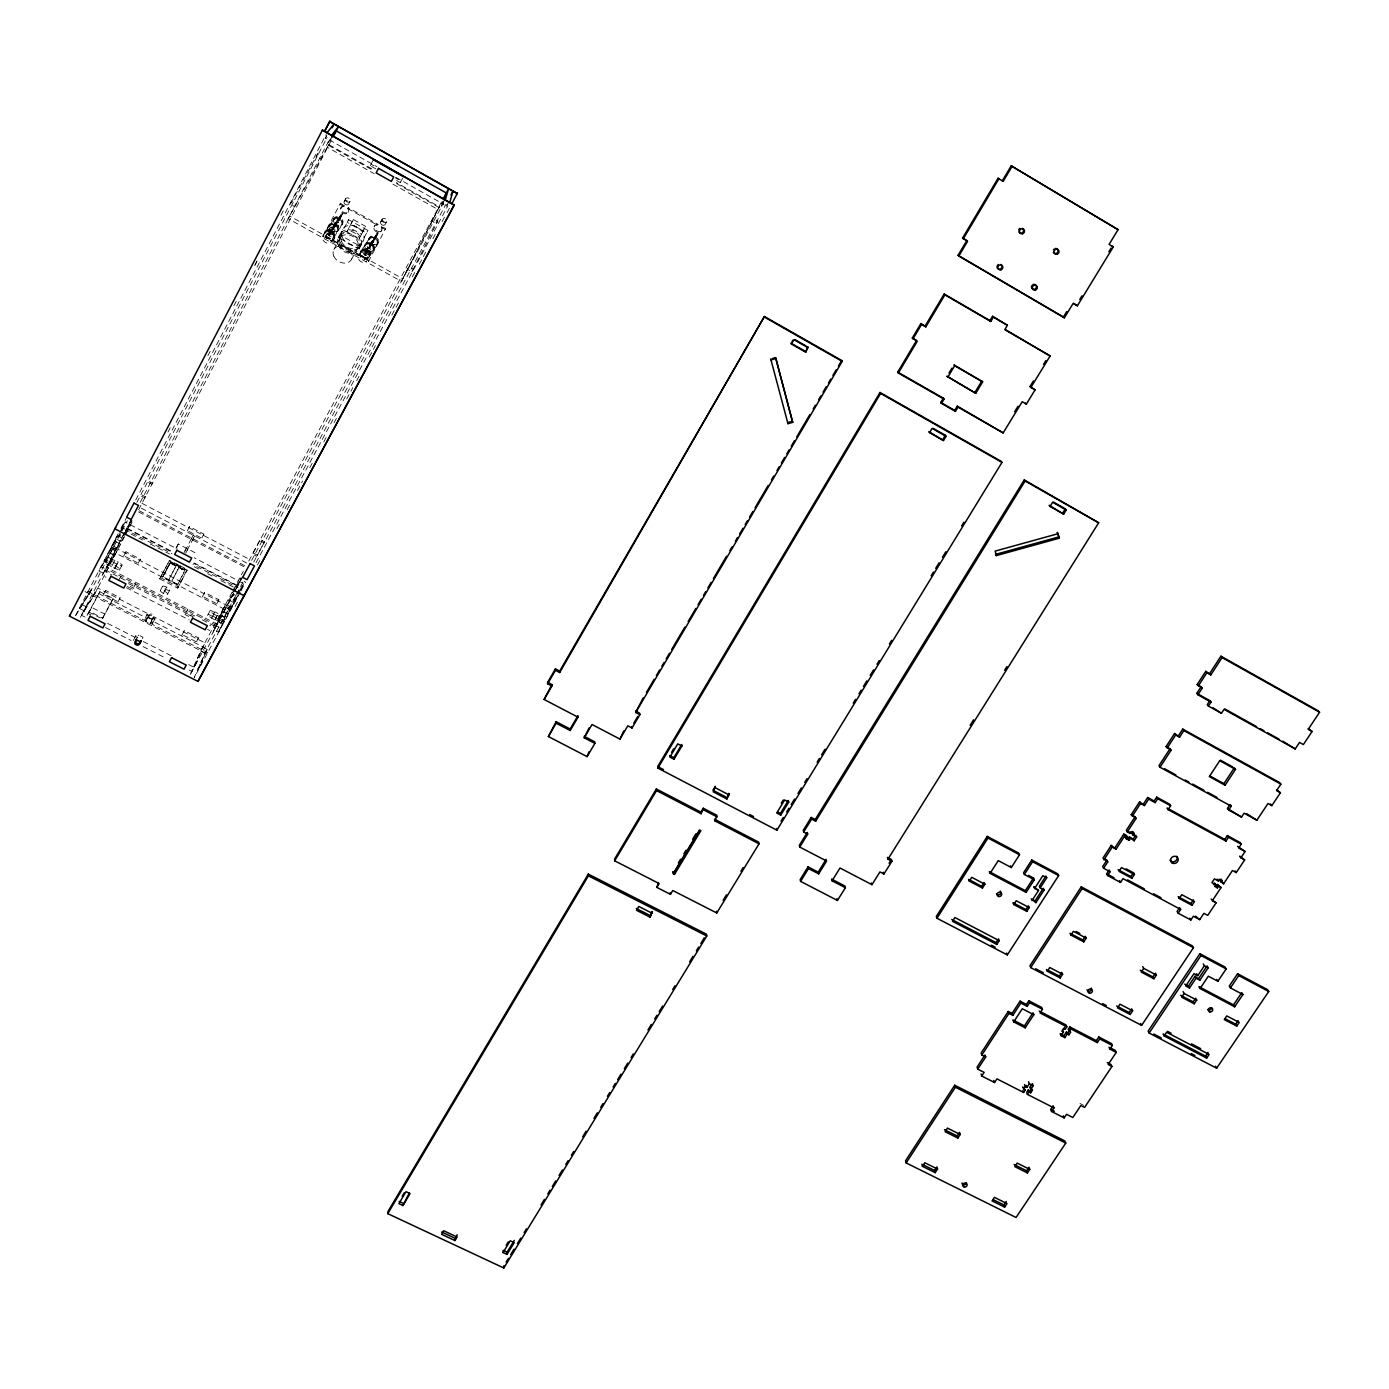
<?xml version="1.0" encoding="UTF-8"?>
<svg xmlns="http://www.w3.org/2000/svg" width="1389" height="1389" viewBox="0 0 1389 1389"><rect width="100%" height="100%" fill="white"/><g stroke="black" fill="none" stroke-linecap="round" stroke-linejoin="round"><path stroke-width="0.75" stroke-dasharray="5 3.75" d="M104.679 561.937L106.936 557.683L111.346 559.941L109.089 564.212L104.679 561.937L105.72 559.871M106.936 557.736L105.911 559.75M109.089 564.212L111.346 559.941M395.882 177.375L443.004 203.905L444.376 199.356L442.015 203.784L446.442 206.267L447.05 204.218M442.64 201.718L440.608 208.367L393.504 181.89M224.74 618.435C219.115 610.066 215.625 626.161 223.108 621.595C225.713 616.386 224.15 619.598 222.535 622.55M220.417 616.212L219.34 618.331M327.04 233.908L326.276 235.626A4.306 3.403 30.5 0 0 326.988 238.439L327.439 237.554A4.306 3.403 30.5 0 1 326.728 234.758L327.04 233.908A4.306 3.403 30.5 0 1 334.089 234.567A4.306 3.403 30.5 0 1 331.172 239.707L330.669 240.575L360.758 257.225L361.227 256.375A4.271 3.403 31.5 0 1 362.512 251.166A4.271 3.403 31.5 0 1 368.241 254.326A4.271 3.403 31.5 0 1 364.873 258.319L364.248 259.17L368.484 261.514L368.953 260.646L364.873 258.319M264.466 541.779L263.979 542.943L259.708 540.703L260.194 539.557L264.466 541.779L256.791 556.329L252.52 554.107L260.194 539.557M240.922 590.447L243.77 583.658L194.217 557.753M223.889 622.237L224.445 620.918L220.07 618.661L219.497 619.998L223.889 622.237L237.623 596.402L233.23 594.145M234.724 588.45L223.473 611.785L227.831 614.025L235.939 596.402M236.356 588.589L239.429 581.401L233.96 591.575M241.182 578.31L238.023 585.741L192.012 561.903M218.42 632.221L222.5 623.696L218.142 621.456L215.972 625.501L220.608 628.141L218.42 632.221L214.045 629.964L236.911 587.304L192.967 564.542M224.792 617.237L226.633 612.931L222.362 610.743L224.497 606.75L228.768 608.955L226.945 613.226L224.792 617.237L220.504 615.014L222.657 611.021L226.945 613.226M220.608 628.141L222.5 623.696M200.572 664.984L207.239 649.462L202.968 647.274L200.849 651.233L205.121 653.42L198.401 669.012L194.043 666.789L196.214 662.761L200.572 664.984L198.401 669.012M218.229 620.327L220.695 615.553L218.073 613.504L214.896 611.872L212.5 616.456L208.176 614.233L207.586 615.535L214.844 619.963L217.257 615.379L220.139 616.855L213.073 632.221L207.586 629.391M212.743 615.9L218.542 619.581L223.282 608.608L115.912 553.256L109.54 563.517L116.016 566.156L120.096 568.934L119.35 570.167L111.38 566.781L114.922 560.409L118.152 562.076L115.704 566.677M220.139 616.855L215.278 628.141L209.774 625.31M220.695 615.553L225.4 604.649L118.013 549.228L102.178 575.324L105.911 577.251M214.844 619.963L218.073 613.504M211.666 618.331L214.896 611.872M218.316 600.986L218.872 599.718L204.669 592.409L201.978 597.617L202.551 596.367L216.753 603.694L216.18 604.962L218.872 599.718M197.828 639.218L198.419 637.898L184.268 630.658L181.542 635.902L182.167 634.599L196.318 641.84L195.727 643.159L198.419 637.898M214.653 612.445L210.329 610.205L209.739 611.507L216.997 615.935M201.822 617.949L202.412 616.629M396.542 180.501L400.292 182.619L401.004 181.056L395.396 177.896M204.096 593.641L204.669 592.409M183.643 631.96L184.268 630.658M372.009 243.127L371.106 242.589L369.7 245.28M376.054 236.998L375.273 236.199L376.054 236.998L374.11 240.939L373.207 240.471L374.11 240.939M364.109 254.934L365.029 253.18L365.932 253.666L364.994 255.402L364.109 254.934L367.668 248.301L368.554 248.77L367.321 249.03M365.984 251.374L366.87 251.826L365.932 251.114L364.994 255.402M368.224 248.371L369.161 246.617L369.925 247.346L368.224 248.371L373.276 238.63L373.815 239.828L373.276 238.63M367.772 249.951L366.991 249.152L368.432 250.628A5.087 4.028 31.6 0 0 373.467 249.933A5.087 4.028 31.6 0 0 373.693 245.245L368.224 242.363A5.087 4.028 31.6 0 0 364.769 245.349A5.087 4.028 31.6 0 0 367.269 250.003M369.925 247.346L371.801 241.738L372.686 242.207L369.109 248.822M374.162 239.099L370.412 246.478M370.88 245.506L370.099 244.794L370.88 245.506L372.686 242.207M378.329 232.71L373.276 242.433L372.391 241.964L377.443 232.241L378.329 232.71L376.176 236.738M374.162 238.648L375.047 239.099L374.214 238.179L377.443 232.241M375.638 236.043L376.853 235.8L373.797 239.342L374.579 240.071L373.693 239.516M373.276 242.433L372.738 241.252M188.661 616.386L184.997 614.511L185.622 613.191L191.109 616.004M187.168 610.413L187.793 609.111L184.997 614.511M370.047 244.551L370.932 245.02L369.144 245.193L370.047 245.662L366.818 251.583M374.214 238.179L374.683 239.741L373.797 239.342M290.266 204.148L291.586 201.44L296.135 203.957L294.815 206.683L290.266 204.148L317.786 153.675L322.283 156.193L320.946 158.954L316.449 156.436L317.786 153.675M336.207 224.063L335.461 223.264L337.023 224.931A5.122 4.028 30.7 0 0 342.093 224.254A5.122 4.028 30.7 0 0 342.354 219.584L336.85 216.684A5.122 4.028 30.7 0 0 333.36 219.653A5.122 4.028 30.7 0 0 335.843 224.306M365.029 253.18L365.811 253.927L368.554 248.77M288.235 218.715L289.554 216.007L402.827 278.755L401.334 281.325L288.235 218.715L328.672 144.525L373.71 169.857M336.798 222.848L335.912 222.379L336.798 222.848L334.697 227.136L333.464 229.532L332.579 229.063L337.544 219.254L338.499 221.632M340.93 216.701L340.166 216.007L340.93 216.701L342.684 213.333L341.798 212.864L333.464 229.532M329.262 236.078L334.228 226.268L333.343 225.799L328.377 235.609L329.262 236.078L330.165 234.324L329.262 233.838L328.377 235.609M334.697 227.136L333.794 226.65L336.034 222.344L337.718 223.143L338.621 221.372M339.94 216.667L341.173 216.406L338.187 220.018L338.951 220.747L337.718 223.143M328.672 144.525L327.318 147.286L374.162 173.625M330.078 232.258L331.103 232.467L330.235 231.789L330.044 234.567L329.262 233.838M331.467 229.619L332.718 229.376L329.714 232.953L330.495 233.699M332.023 230.609L331.155 230.036A2.587 2.049 30.5 0 0 328.516 232.414A2.587 2.049 30.5 0 0 332.735 233.717A2.587 2.049 30.5 0 0 331.138 229.966L332.77 231.321A5.122 4.045 30.6 0 0 337.857 230.643A5.122 4.045 30.6 0 0 338.117 225.956L332.596 223.056A5.122 4.045 30.6 0 0 329.106 226.025A5.122 4.045 30.6 0 0 331.589 230.696M338.551 219.306L339.558 219.531L338.673 218.889L338.083 220.434L337.544 219.254M341.173 216.406L338.951 220.747L342.684 213.333M333.343 225.799L334.228 226.268M341.798 212.864L342.336 214.045M333.464 227.292L334.245 228.022L333.464 227.292L332.579 229.063M336.833 222.674L337.718 220.903M174.597 563.639L169.215 560.843L159.683 578.866L177.67 588.137L187.15 569.455M176.403 564.559L187.185 570.15L186.56 571.4L168.538 562.076L169.215 560.843M218.542 619.633L219.34 618.105M411.96 271.688L413.453 269.119L408.991 266.636L407.498 269.223L411.96 271.688L437.83 221.007L433.437 218.542L431.927 221.164L436.32 223.629L437.83 221.007M203.245 535.269L203.836 534.105L189.494 526.639L188.887 527.785M401.334 281.325L439.393 206.805L396.23 182.532M402.827 278.755L439.393 206.805M177.67 584.561L185.067 570.584L170.048 562.823L162.652 576.834L177.67 584.561L185.015 569.803L170.604 562.337L162.878 576.765M325.026 231.963L325.477 231.095M327.162 238.63L322.873 236.252L323.324 235.366L361.227 256.375M340.461 203.384L339.992 204.27L344.229 206.631L344.68 205.746L340.461 203.384L322.873 236.252M325.738 232.449C316.154 239.759 331.277 249.76 332.856 237.172M329.228 225.435L329.679 224.549M329.94 225.903C320.338 233.213 335.461 243.231 337.041 230.626M333.482 219.063L333.933 218.177M328.533 230.765L329.905 228.109M334.193 219.531C324.592 226.841 339.697 236.859 341.277 224.254M340.843 208.124L341.295 207.239M344.194 201.474L345.583 198.783M149.005 615.327L147.147 614.372L144.543 619.286L146.401 620.241L145.723 621.543L150.029 623.748L150.707 622.446L152.564 623.383L151.644 620.623L202.794 646.77L191.995 671.477L188.348 669.62M153.294 617.515L155.151 618.47L154.665 619.425L152.807 618.47A2.413 2.24 21.9 0 0 150.394 615.292A2.413 2.24 21.9 0 0 148.571 618.713A2.413 2.24 21.9 0 0 152.686 618.643M333.065 233.283L334.436 230.626M348.674 203.992L350.08 201.301M344.229 206.631L344.073 206.596A4.271 3.351 30.8 0 0 340.687 210.52A4.271 3.351 30.8 0 0 346.399 213.698A4.271 3.351 30.8 0 0 347.806 208.68L348.153 207.673L377.982 224.306L377.357 225.157A4.236 3.351 31.7 0 0 374.023 229.081A4.236 3.351 31.7 0 0 379.701 232.258A4.236 3.351 31.7 0 0 381.055 227.223L381.437 226.233L385.638 228.577L368.484 261.514M333.568 237.658L334.02 236.772M142.32 638.627L143.032 637.273L138.622 635.033L135.757 640.451M188.696 664.637L194.165 667.432L204.912 642.847L153.745 616.664L152.13 619.754L147.824 617.567L149.456 614.476L97.786 588.033L83.514 611.125L90.962 614.91M167.947 432.153L170.951 426.388M254.795 265.299L257.781 259.552L254.934 265.316M207.864 355.74L210.868 349.976M233.89 305.719L236.894 299.955M280.96 215.278L283.964 209.513M118.152 533.758L74.763 617.063L89.295 593.815L127.354 520.736M121.034 528.219L126.503 517.732M135.723 500.04L326.016 134.664M103.498 573.223L99.018 570.931L101.171 566.799L103.793 562.667L108.238 564.941L106.085 569.056L101.171 566.799M104.262 560.722L105.043 559.472L109.505 561.781L108.724 563.014L104.262 560.722L118.03 534.539L120.999 536.085M79.659 608.556L90.858 589.978L95.199 592.2L93.115 596.211L88.757 593.988L79.659 608.556L84.104 610.83L86.222 606.733L81.777 604.475M103.793 562.667L99.018 570.931M123.76 537.161L113.308 555.01L108.846 552.718L116.034 538.915L117.961 535.911L122.388 538.203L120.496 541.224L116.034 538.915M119.749 532.456L125.132 522.125L177.462 549.054M332.145 136.157L329.818 140.636L325.269 138.084L327.613 133.587M121.347 530.268L125.809 521.691M88.757 593.988L90.858 589.978M107.804 557.006L112.44 548.968L116.78 551.207L114.679 555.253L110.339 553.013L107.804 557.006L112.179 559.263L114.297 555.201L109.922 552.944M108.846 552.718L121.138 531.501M110.339 553.013L112.44 548.968M136.903 502.419L327.11 137.389M124.628 532.3L80.215 617.445L93.619 596.02L124.697 536.449M125.531 530.546L131 520.076M140.22 502.384L329.61 139.16M124.177 534.748L129.576 524.417L125.375 531.102M126.642 530.841L132.007 520.562M124.645 535.459L127.302 530.372L122.909 528.098L120.444 531.97M125.687 534.522L132.719 521.066M138.605 509.763L331.52 139.959M99.834 591.714L89.521 611.455L102.786 618.209L113.117 598.503L99.834 591.714L86.656 616.178L91.657 607.375L104.922 614.146L102.161 618.869M114.627 568.448L117.075 563.83L121.485 566.087L122.232 564.872L118.152 562.076M337.753 231.112L338.204 230.227M334.037 239.082L334.489 238.213M348.292 212.274L348.761 211.388M341.989 224.723L342.441 223.855M191.161 539.106L193.314 535.043L194.755 535.807L185.57 553.36L187.758 549.228M114.94 567.91L117.075 563.83M105.738 590.464L102.908 595.707L103.654 594.457L118.013 601.802L117.284 603.052L120.096 597.826L105.738 590.464L104.991 591.714M125.965 551.78L123.135 556.989L123.864 555.791L138.258 563.222L137.546 564.42L140.358 559.211L125.965 551.78L125.236 552.961M119.35 570.167L122.232 564.872M118.603 580.428L120.774 576.313L120.01 577.581M102.838 617.567L113.117 598.503M338.256 237.536L342.371 229.654M338.985 237.849L340.374 235.21L359.82 246.009L358.414 248.614L338.985 237.849L348.604 219.688L367.963 230.47L358.414 248.614M348.604 219.688L347.215 222.327L366.557 233.092L367.963 230.47M333.846 249.586L341.572 234.863M184.98 550.912L193.314 535.043M127.128 586.471L132.702 589.318L135.584 583.918L134.872 585.203M346.868 231.876L349.195 227.449L361.487 234.29L359.143 238.682L346.868 231.876L353.379 219.566L365.637 226.39L359.143 238.682M353.379 219.566L351.052 223.994L363.276 230.782L365.637 226.39M375.846 168.868L370.203 165.69L373.415 159.752M178.296 544.002L175.413 549.471L178.296 544.002L195.814 553.117M170.153 562.996L162.895 576.73L177.618 584.318M189.494 526.639L186.751 531.813L187.376 530.667L201.7 538.133L201.11 539.297L203.836 534.105M133.309 640.485L136 635.415L137.91 636.388L138.622 635.033M160.343 590.447L162.478 586.384M136 635.415L135.462 636.405L137.389 637.377M144.543 619.286L147.356 618.435L95.702 592.027L81.378 615.24L85.094 617.133M147.147 614.372L146.644 615.327L148.501 616.265M145.723 621.543L149.456 614.476M177.097 563.986L168.781 579.769L175.309 567.354L170.604 562.337M184.095 552.596L186.282 548.464M164.527 591.263L166.663 587.2M163.416 593.363L165.569 589.318M192.602 539.852L194.755 535.807M179.98 565.479L171.732 581.279L178.191 568.848L185.015 569.803M150.029 623.748L153.745 616.664M167.6 594.179A4.098 1.198 27.2 0 0 162.635 590.464A4.098 1.198 27.2 0 0 161.68 592.304A4.098 1.198 27.2 0 0 167.6 594.179L169.753 590.134A4.098 1.181 27.2 0 0 164.77 586.401A4.098 1.181 27.2 0 0 163.833 588.242A4.098 1.181 27.2 0 0 169.753 590.134M152.564 623.383L155.151 618.47M177.67 588.137L187.185 570.15M400.292 182.619L402.671 178.157M372.391 241.964L373.328 240.21M162.652 576.834L170.396 562.406L185.084 570.011M207.586 615.535L210.329 610.205M232.171 592.061L200.693 650.712L189.824 675.523L233.769 593.676M233.178 590.169L243.335 571.244M441.476 201.961L247.502 563.448L139.838 507.402M235.765 587.356L241.2 577.251M233.786 592.86L216.997 624.112L106.693 567.424M234.706 591.141L237.45 586.036L193.592 563.309M236.738 588.137L243.197 576.122M251.617 560.427L443.369 203.245M235.401 596.141L204.93 652.865L194.2 677.745L240.21 592.148M236.425 594.249L243.526 581.019M253.718 562.041L445.834 204.409M205.121 653.42L207.239 649.462M236.963 594.492L240.037 588.78L235.748 586.54M240.089 589.596L244.603 581.175M446.442 206.267L448.821 201.874M159.683 578.866L169.649 560.392L178.4 564.924M351.539 259.378L359.404 244.777M238.318 593.815L243.77 583.658M227.831 614.025L238.161 595.117M241.148 590.429L245.749 581.835M256.027 562.719L447.866 205.78M235.106 606.524L238.144 600.864M257.451 564.958L260.542 559.229M276.949 528.705L280.022 522.993M287.21 509.641L290.284 503.912M297.472 490.56L302.594 481.028M309.782 467.659L312.855 461.947M323.759 441.962L326.832 436.215M334.037 422.846L337.11 417.117M346.712 398.99L352.858 387.548M356.643 380.812L359.716 375.082M369.266 357.025L375.429 345.583M391.837 315.06L399.789 300.562M412.359 276.897L415.433 271.185M419.322 264.257L425.694 252.103M432.882 238.752L435.955 233.022M442.101 221.58L446.216 213.941M447.067 212.656L450.14 206.926M359.022 249.048L363.241 241.252M374.162 226.685L374.631 225.817M360.15 253.475L360.619 252.607M361.453 251.756C351.764 258.979 366.783 268.91 368.536 256.479M369.04 238.352L369.509 237.484M365.585 245.211C355.879 252.416 370.898 262.365 372.634 249.916M369.752 238.821C360.046 246.027 375.047 255.993 376.784 243.526M380.725 221.858L382.166 219.219M365.394 251.218L366.835 248.596M365.585 251.826L369.144 245.193M367.668 248.301L365.394 252.485L366.279 253.058M381.576 230.817L382.044 229.949M385.187 224.358L386.628 221.702M369.891 253.718L371.332 251.096M385.638 228.577L385.152 229.445L380.951 227.119M132.702 589.318L133.431 588.033L127.875 585.186M370.203 165.69L371.054 164.215L374.804 166.315M119.367 599.076L120.096 597.826M139.664 560.409L140.358 559.211M111.38 566.781L108.776 564.733M114.922 560.409L111.676 559.42M128.986 523.913L131.156 520.476M131.156 521.205L126.816 528.098L171.542 551.294M121.138 528.393L125.132 522.125M331.12 138.952L326.866 144.421L372.773 170.239M325.269 138.084L326.623 136.417M364.248 259.17L364.404 259.187A4.271 3.386 31.4 0 0 367.755 255.194A4.271 3.386 31.4 0 0 362.025 252.034A4.271 3.386 31.4 0 0 360.654 257.121M377.982 224.306L377.843 224.271A4.254 3.351 31.7 0 0 374.509 228.213A4.254 3.351 31.7 0 0 380.187 231.373A4.254 3.351 31.7 0 0 381.541 226.338L381.437 226.233M344.68 205.746L344.541 205.711A4.271 3.351 30.8 0 0 341.156 209.635A4.271 3.351 30.8 0 0 346.868 212.812A4.271 3.351 30.8 0 0 348.257 207.794L348.153 207.673M330.669 240.575L330.721 240.575A4.306 3.403 30.5 0 0 333.62 235.453A4.306 3.403 30.5 0 0 326.589 234.793M105.495 627.498L131.087 640.503M143.032 646.579L166.194 658.351M84.955 591.592L209.166 655.035M1079.965 1103.474L1083.715 1105.401M88.792 612.063L100.251 617.897M107.648 623.401L135.08 637.36M143.258 641.527L172.219 656.268M126.434 587.773L189.164 619.945M87.646 591.332L207.829 652.726M116.763 564.351L110.912 560.652L104.349 571.192L111.815 575.011M215.087 619.407L217.969 620.883M216.424 625.449L105.911 568.674L126.121 529.904L171.958 553.655M105.13 569.924L194.634 615.9M202.36 619.859L215.851 626.786M128.604 583.64L193.262 616.838M115.825 541.693L120.218 543.95M228.56 599.926L232.866 602.132M160.36 577.598L178.33 586.87M126.868 528.723L172.618 552.44M131.122 534.071L142.598 540.026M150.255 543.984L169.389 553.898M194.269 566.781L199.999 569.75M207.655 573.709L213.402 576.695M221.059 580.654L234.446 587.582M180.153 565.827L185.397 568.552M141.973 503.322L249.655 559.454M139.334 510.805L244.794 565.688M138.622 511.933L244.273 566.903M253.024 552.926L257.295 555.149M328.724 234.88L329.627 235.349M364.456 254.204L365.342 254.673M338.065 222.431L335.669 223.056M371.453 242.45L372.339 242.919M333.829 226.581L334.732 227.049M370.516 246.131L369.509 245.905M332.926 228.334L333.811 228.803M368.571 247.641L369.457 248.11M330.651 233.352L329.749 232.883L330.634 233.439M377.096 232.953L377.982 233.421M338.187 220.018L339.09 220.486M347.701 208.558L377.513 225.192M392.913 184.164L437.882 209.444M329.245 139.872L376.992 166.749M366.922 251.357A4.254 3.368 31.5 0 1 367.373 257.416A4.254 3.368 31.5 0 1 361.036 254.083A4.254 3.368 31.5 0 1 365.949 250.836M335.461 225.522A4.271 3.368 30.6 0 1 335.878 231.581A4.271 3.368 30.6 0 1 329.506 228.23A4.271 3.368 30.6 0 1 334.471 225.001M339.697 219.149A4.254 3.368 30.7 0 1 340.114 225.192A4.254 3.368 30.7 0 1 333.759 221.841A4.254 3.368 30.7 0 1 338.708 218.646M331.277 232.05A4.271 3.386 30.5 0 1 331.693 238.127A4.271 3.386 30.5 0 1 325.304 234.776A4.271 3.386 30.5 0 1 330.287 231.529M371.037 244.811A4.236 3.368 31.6 0 1 371.488 250.853A4.236 3.368 31.6 0 1 365.168 247.537A4.236 3.368 31.6 0 1 370.047 244.29M372.617 244.221A5.087 4.028 31.6 0 0 377.634 243.526A5.087 4.028 31.6 0 0 377.86 238.856L372.391 235.974A5.087 4.028 31.6 0 0 368.953 238.96A5.087 4.028 31.6 0 0 371.436 243.596M375.186 238.422A4.236 3.351 31.6 0 1 375.655 244.464A4.236 3.351 31.6 0 1 369.335 241.13A4.236 3.351 31.6 0 1 374.214 237.918M230.852 608.729L230.296 610.031L225.921 607.774L226.476 606.472L230.852 608.729M231.755 607.323L231.199 608.625L226.824 606.368L227.379 605.048L231.755 607.323M236.495 597.201L235.123 600.465L230.748 598.208L232.137 594.961L236.495 597.201M367.46 248.284L368.241 248.978L367.46 248.284M371.575 241.721L372.356 242.415L371.575 241.721M375.742 235.331L376.523 236.026L375.742 235.331M366.54 250.089L367.286 250.836L366.54 250.089M370.655 243.544L371.401 244.273L370.655 243.544M374.822 237.154L375.568 237.884L374.822 237.154M339.697 216.892L340.461 217.674L339.697 216.892M340.583 217.361L339.593 217.118L340.583 217.413M331.711 228.925L332.492 229.619L331.711 228.925M330.79 230.748L331.554 231.494L330.79 230.748M334.992 224.202L335.756 224.949L334.992 224.202M334.402 225.452L335.183 226.164L334.402 225.452M339.246 217.83L339.992 218.577L339.246 217.83M334.436 225.261L334.975 226.442L334.436 225.261M116.711 547.943L115.947 549.176L111.467 546.849L112.249 545.634L116.711 547.943M116.034 549.506L115.27 550.721L110.807 548.412L111.571 547.197L116.034 549.506M145.498 496.793L144.803 497.904L140.445 495.63L141.14 494.536L145.498 496.793M152.582 483.216L151.905 484.292L147.547 482.018L148.224 480.941L152.582 483.216M364.422 248.926L364.109 248.909A5.105 4.045 31.5 0 0 360.654 251.913A5.105 4.045 31.5 0 0 363.137 256.583L364.317 257.191A5.105 4.045 31.5 0 0 369.37 256.496A5.105 4.045 31.5 0 0 369.596 251.791L364.422 248.926M363.953 249.777L363.64 249.777A5.105 4.045 31.5 0 0 360.48 254.847A5.105 4.045 31.5 0 0 367.13 258.337A5.105 4.045 31.5 0 0 369.127 252.659L363.953 249.777M368.068 243.249L367.755 243.231A5.087 4.028 31.6 0 0 364.613 248.284A5.087 4.028 31.6 0 0 371.245 251.774A5.087 4.028 31.6 0 0 373.224 246.113L368.068 243.249M328.724 229.602L328.412 229.584A5.139 4.063 30.5 0 0 324.904 232.571A5.139 4.063 30.5 0 0 327.387 237.259L328.568 237.866A5.139 4.063 30.5 0 0 333.673 237.189A5.139 4.063 30.5 0 0 333.933 232.484L328.724 229.602M328.273 230.47L327.96 230.47A5.139 4.063 30.5 0 0 324.731 235.522A5.139 4.063 30.5 0 0 331.433 239.047A5.139 4.063 30.5 0 0 333.482 233.369L328.273 230.47M372.235 236.859L371.922 236.842A5.087 4.011 31.6 0 0 368.78 241.877A5.087 4.011 31.6 0 0 375.412 245.367A5.087 4.011 31.6 0 0 377.374 239.724L372.235 236.859M332.457 223.942L332.145 223.924A5.122 4.045 30.6 0 0 328.95 228.977A5.122 4.045 30.6 0 0 335.634 232.484A5.122 4.045 30.6 0 0 337.666 226.841L332.457 223.942M336.711 217.587L336.398 217.569A5.122 4.028 30.7 0 0 333.204 222.587A5.122 4.028 30.7 0 0 339.871 226.112A5.122 4.028 30.7 0 0 341.885 220.469L336.711 217.587M334.836 226.806L333.95 226.338L334.836 226.876M366.279 252.937L365.394 252.485L366.401 252.798M149.248 617.428A2.396 2.24 21.9 0 0 153.363 617.358A2.396 2.24 21.9 0 0 151.071 614.007A2.396 2.24 21.9 0 0 149.248 617.428M338.187 245.159A11.876 9.41 31 0 0 357.546 251.01A11.876 9.41 31 0 0 350.167 233.769A11.876 9.41 31 0 0 338.187 245.159M340.01 241.669A11.911 9.428 31.1 0 0 359.404 247.555A11.911 9.428 31.1 0 0 352.007 230.279A11.911 9.428 31.1 0 0 340.01 241.669M339.68 244.881A10.192 8.074 31 0 0 356.279 249.916A10.192 8.074 31 0 0 349.941 235.123A10.192 8.074 31 0 0 339.68 244.881M333.777 256.097A10.122 8.039 30.9 0 0 350.271 261.063A10.122 8.039 30.9 0 0 344.003 246.357A10.122 8.039 30.9 0 0 333.777 256.097M341.503 241.408A10.209 8.074 31.1 0 0 358.136 246.461A10.209 8.074 31.1 0 0 351.799 231.633A10.209 8.074 31.1 0 0 341.503 241.408M342.302 237.311A11.945 9.445 31.1 0 0 361.748 243.214A11.945 9.445 31.1 0 0 354.317 225.886A11.945 9.445 31.1 0 0 342.302 237.311M365.394 252.867A2.57 2.049 31.5 0 0 369.578 254.135A2.57 2.049 31.5 0 0 367.981 250.402A2.57 2.049 31.5 0 0 365.394 252.867M380.725 223.49A2.552 2.014 31.8 0 0 384.857 224.775A2.552 2.014 31.8 0 0 383.277 221.059A2.552 2.014 31.8 0 0 380.725 223.49M344.177 203.107A2.57 2.014 30.9 0 0 348.361 204.409A2.57 2.014 30.9 0 0 346.764 200.693A2.57 2.014 30.9 0 0 344.177 203.107M329.887 229.758A2.587 2.049 30.6 0 0 334.107 231.043A2.587 2.049 30.6 0 0 332.509 227.292A2.587 2.049 30.6 0 0 329.887 229.758M366.818 250.246A2.57 2.049 31.6 0 0 371.019 251.513A2.57 2.049 31.6 0 0 369.405 247.763A2.57 2.049 31.6 0 0 366.818 250.246M382.166 220.851A2.552 2.014 31.8 0 0 386.316 222.118A2.552 2.014 31.8 0 0 384.718 218.42A2.552 2.014 31.8 0 0 382.166 220.851M345.566 200.415A2.57 2.014 30.9 0 0 349.75 201.718A2.57 2.014 30.9 0 0 348.17 198.002A2.57 2.014 30.9 0 0 345.566 200.415"/><path stroke-width="1.5" d="M570.202 730.527L570.167 729.017L556.121 721.707L556.138 723.2L570.202 730.527L577.98 717.175L544.123 699.483L551.884 684.586L547.648 682.364L555.426 668.873L559.68 671.113L559.698 672.536L555.444 670.297L555.426 668.873M507.107 1252.149L503.131 1250.274L503.061 1252.548L507.037 1254.406L507.107 1252.149L514.277 1240.394M503.825 1268.001L706.775 936.012L706.497 934.207L588.311 874.115L388.035 1211.434L387.774 1213.656L503.825 1268.001L503.894 1265.709M454.915 1240.551L457.05 1237.009L443.699 1230.741L441.563 1234.3L454.915 1240.551L457.189 1234.752M402.949 1205.53L410.05 1193.585L406.005 1191.675L398.903 1203.621L402.949 1205.53L409.269 1193.099M454.255 205.138L322.404 130.132L454.255 205.138L197.967 681.409L69.45 616.126L322.404 130.132M329.644 121.468L457.346 193.557L329.644 121.468L324.661 131.052M449.914 201.961L452.988 191.092L450.939 194.894M445.418 199.426L448.63 188.626L443.525 198.141M444.376 199.356L446.303 192.967L336.242 130.896L332.145 136.157M244.62 594.423L244.082 595.707L114.87 528.827L115.634 527.629M197.967 681.409L454.411 204.496M398.886 166.229L384.215 157.947M140.167 642.708L140.879 641.336M325.026 130.618L330.044 120.999M332.11 127.805L334.107 123.986L327.005 132.736M331.902 137.459L333.447 134.49M333.534 136.122L338.551 126.503L331.606 135.323M135.757 640.451L136.469 639.096M139.647 643.697L141.331 640.537M452.206 203.107L457.502 192.967M544.123 699.483L551.902 686.027L547.648 683.805L555.444 670.297M559.68 671.113L764.401 316.484L841.682 360.48L842.22 361.383L635.676 712.47L639.86 714.658L632.012 728.01L627.811 725.805L619.98 739.122L592.009 724.502L584.231 737.837L594.874 743.375L587.096 756.64L548.395 736.535L556.121 721.707M559.698 672.536L764.401 316.484M548.395 736.535L556.138 723.2M805.742 352.198L807.808 346.972L805.742 352.198L791.417 344.055L792.65 340.288M791.417 344.055L793.952 339.697L808.276 347.84M570.167 729.017L577.928 715.682L577.98 717.175M584.231 737.837L589.023 727.992M588.971 751.779L587.096 756.64M623.765 730.961L619.98 739.122M635.676 712.47L643.194 697.938M646.475 692.347L654.15 679.29M656.355 675.558L659.636 669.967M661.841 666.234L664.029 662.501M666.216 658.785L669.515 653.195M671.703 649.462L684.864 627.081M688.163 621.491L695.837 608.434M698.025 604.719L701.306 599.128M703.511 595.395L705.699 591.662M707.886 587.929L711.185 582.338M713.373 578.605L726.534 556.242M729.833 550.652L732.02 546.919M735.319 541.328L737.507 537.595M739.695 533.862L742.993 528.271M745.181 524.538L747.369 520.823M749.574 517.09L752.855 511.499M755.043 507.766L768.204 485.386M771.503 479.795L773.69 476.062M776.989 470.472L779.177 466.756M781.365 463.023L784.663 457.432M786.851 453.699L789.056 449.967M791.244 446.234L794.525 440.643M796.73 436.91L809.891 414.547M813.173 408.956L815.36 405.223M818.659 399.633L820.847 395.9M823.052 392.167L826.333 386.576M828.521 382.843L830.726 379.128M832.914 375.395L836.213 369.804M838.4 366.071L841.682 360.48M633.818 723.165L637.742 716.516M1112.242 246.2L1113.284 246.912L1077.378 305.788L1073.193 303.34L1064.356 317.838L958.827 256.045L967.577 241.287L962.56 238.092L998.066 178.243L1003.188 181.369L1012.077 166.385L1011.227 165.812L1002.337 180.778L1003.188 181.369M963.324 238.769L998.899 178.816L998.066 178.243M387.774 1213.656L588.38 875.834L588.311 874.115M958.827 256.045L958.063 255.316L966.813 240.592L962.56 238.092M402.185 1196.311L404.216 1192.891M657.692 766.554L880.001 392.479L1001.174 461.322L1001.973 462.398L776.902 830.205L657.882 768.117L657.692 766.554L663.438 769.558M955.441 411.387L954.694 410.397L957.264 406.144L958.011 407.116L955.441 411.387L941.464 403.4L944.034 399.129L898.353 373.033L917.226 341.329L912.313 338.031L920.907 323.55L925.838 326.849L944.902 294.815L944.173 294.034L925.143 325.998M657.882 768.117L880.609 393.434L880.001 392.479M912.972 338.881L921.601 324.384L920.907 323.55M671.634 752.248L673.596 748.931M898.353 373.033L897.711 372.113L916.549 340.461L912.313 338.031M674.03 759.262L673.804 757.717L681.669 744.504L681.912 746.032L674.03 759.262L669.88 757.092L677.745 743.862L681.912 746.032M656.355 788.987L656.546 790.584L701.202 813.763L700.941 812.131L656.355 788.987L614.563 859.131L614.685 860.833L659.167 883.56L656.858 887.397L670.47 894.342L672.78 890.505L716.776 912.99L759.036 843.817L758.672 842.133L714.571 819.232L714.866 820.864L759.036 843.817M614.685 860.833L656.546 790.584M949.017 373.051L951.969 368.137M947.767 377.252L954.66 365.758L953.93 364.856L982.665 381.853L975.755 393.295L947.055 376.315L975.755 393.295M941.464 403.4L940.752 402.445L943.322 398.174L897.711 372.113M992.562 316.293L993.378 317.109L990.756 321.467L989.94 320.633L992.562 316.293L1007.407 325.286L1004.785 329.627L1050.119 355.966L1030.898 387.462L1035.065 389.858L1026.367 404.112L1022.217 401.716L1003.171 432.899L958.011 407.116M658.212 883.091L656.858 887.397M700.941 812.131L703.285 808.242L716.932 815.326L714.866 820.864M726.621 797.373L712.956 790.237L715.318 786.313L713.252 791.834L726.933 798.988L728.982 793.466L726.933 798.988M929.554 432.656L932.106 428.402L946.048 436.32L943.496 440.556L929.554 432.656L928.859 431.632L943.496 440.556M701.202 813.763L703.285 808.242M678.388 862.899L680.593 859.253M683.874 853.801L686.079 850.155M692.66 839.234L695.958 833.765M673.109 873.733L699.518 829.962L700.889 830.674L674.481 874.428L672.901 872.014L674.481 874.428M674.255 872.709L699.518 830.83M650.087 917.191L652.222 911.583L650.087 917.191L636.492 910.281L638.784 906.461L652.396 913.372M942.784 439.532L945.336 435.295L933.148 428.385M974.974 392.34L981.867 380.933M1064.356 317.838L1063.418 317.022L1066.717 311.587M1011.227 165.812L1118.058 229.671L1109.082 244.412L1113.284 246.912M1079.774 299.486L1082.014 295.805M1108.891 251.722L1111.131 248.041M506.204 1245.239L508.252 1241.888M1014.647 411.734L1017.998 406.248M1030.898 387.462L1030.03 386.524L1033.416 380.968M1043.573 364.335L1045.83 360.636M503.061 1252.548L510.249 1240.776L514.225 1242.634L507.037 1254.406M781.278 803.224L783.257 799.977M723.148 900.298L726.482 894.846M740.91 871.216L743.132 867.587M506.152 1262.028L508.409 1258.347M510.648 1254.666L514.034 1249.128M517.403 1243.606L520.788 1238.085M524.157 1232.564L526.414 1228.883M541.05 1204.94L544.419 1199.401M547.804 1193.88L550.044 1190.199M552.301 1186.519L555.669 1180.997M559.055 1175.459L562.423 1169.937M565.809 1164.416L568.049 1160.735M571.435 1155.214L573.692 1151.516M582.686 1136.792L586.071 1131.271M593.954 1118.371L597.322 1112.849M600.708 1107.328L602.948 1103.647M607.444 1096.268L609.702 1092.587M613.087 1087.066L615.327 1083.385M617.584 1079.704L620.952 1074.166M624.338 1068.645L627.706 1063.123M631.092 1057.602L633.349 1053.921M647.969 1029.978L651.354 1024.44M654.723 1018.918L656.98 1015.237M659.237 1011.557L662.605 1006.035M672.745 989.454L674.985 985.773M689.621 961.83L692.989 956.309M696.375 950.771L698.632 947.09M700.872 943.409L704.258 937.888M780.774 815.1L780.375 813.468L788.327 800.481L788.744 802.095L780.774 815.1L776.711 812.982L784.663 799.96L788.744 802.095M781.035 821.159L783.292 817.479M786.678 811.94L788.935 808.242M791.192 804.561L794.577 799.022M797.963 793.484L801.349 787.945M804.735 782.406L806.992 778.725M817.149 762.11L819.406 758.429M821.663 754.731L825.066 749.192M853.28 703.06L855.537 699.379M858.923 693.84L861.18 690.142M863.437 686.461L866.823 680.923M870.209 675.384L873.594 669.845M876.98 664.307L879.237 660.626M889.411 644.01L891.669 640.329M931.168 575.741L933.425 572.042M935.682 568.361L939.068 562.823M942.471 557.284L945.857 551.746M961.657 525.91L963.914 522.229M815.204 819.562L1024.266 479.917L1025.117 481.011L815.673 821.212L815.204 819.562L811.176 817.444L803.224 830.379L803.658 832.028L807.703 834.147L799.751 847.047L826.611 861.041L818.677 873.855L808.485 868.576L808.051 866.858L818.208 872.153L818.677 873.855M803.658 832.028L811.627 819.076L811.176 817.444M808.051 866.858L800.151 879.636L800.585 881.373L837.445 900.454L845.38 887.727L844.877 885.991L831.56 879.081L832.046 880.8L845.38 887.727M800.585 881.373L808.485 868.576M818.208 872.153L826.142 859.357M1050.032 506.429L1052.619 502.262L1066.231 509.989L1063.644 514.138L1050.032 506.429L1049.146 505.283L1063.644 514.138M832.046 880.8L839.998 868.021L871.962 884.671L879.949 871.91L883.942 873.994L891.964 861.197L891.373 859.513L887.397 857.412L887.97 859.114L891.964 861.197M1062.741 512.992L1065.311 508.843L1053.418 502.089M970.13 725.301L973.585 719.797M1004.612 670.245L1006.903 666.581M887.97 859.114L1098.664 522.768L1024.266 479.917M889.082 863.159L891.373 859.513M69.45 616.126L70.301 614.806M990.079 873.368L998.24 860.607L1011.331 867.552L1019.509 854.773L1018.71 853.106L987.249 836.386L936.308 916.48L936.967 918.251L1007.32 954.92L1058.644 875.574L1057.776 873.872L1031.767 860.034L1023.589 872.761L1024.405 874.462L1034.301 879.723L1026.141 892.398L990.079 873.368L989.333 871.667L1025.325 890.679L1026.141 892.398M936.967 918.251L987.996 838.036L987.249 836.386M969.348 881.147L971.779 877.327L984.888 884.237L982.457 888.04L969.348 881.147L968.619 879.428L981.71 886.321L982.457 888.04M981.71 886.321L984.141 882.519L984.888 884.237M1024.405 874.462L1032.583 861.736L1031.767 860.034M1013.779 904.534L1016.227 900.749L1029.232 907.59L1026.784 911.375L1013.779 904.534L1012.998 902.781L1025.985 909.621L1026.784 911.375M1025.325 890.679L1033.485 878.004L1028.537 875.383M998.448 938.842L999.212 940.648L996.781 944.416L996.035 942.593L997.649 940.093M1032.01 900.593L1038.538 890.471L1034.649 888.404L1042.826 875.712L1046.733 877.779L1040.187 887.936L1044.077 890.002L1035.899 902.642L1031.194 898.857M1025.985 909.621L1028.416 905.836L1029.232 907.59M1035.899 902.642L1035.083 900.905L1043.243 888.266L1044.077 890.002M1308.195 728.565L1312.084 731.482L1303.386 744.556L1299.531 742.403L1295.208 748.931L1224.039 709.345L1221.452 713.304L1208.413 706.046L1211 702.087L1197.908 694.813L1202.214 688.18L1197.162 684.569L1205.774 671.304L1210.843 674.898L1222.094 657.57L1220.931 656.198L1209.697 673.491M1198.29 685.992L1206.902 672.693L1205.774 671.304M1197.908 694.813L1196.797 693.371L1201.086 686.756L1197.162 684.569M1276.613 789.733L1280.415 792.72L1271.838 805.62L1268.001 803.502L1256.871 820.222L1244.075 813.225L1241.523 817.079L1228.675 810.047L1231.227 806.193L1160.023 767.232L1171.066 750.251L1166.083 746.587L1174.59 733.496L1179.591 737.142L1183.862 730.579L1182.751 729.103L1178.497 735.649M1167.142 748.098L1175.667 734.989L1174.59 733.496M1166.083 746.587L1169.989 748.74L1158.982 765.686L1160.023 767.232M1081.25 886.842L1029.944 965.772L1030.742 967.612L1141.619 1025.377L1193.464 947.697L1192.387 945.892L1081.25 886.842L1082.153 888.561L1193.464 947.697M1030.742 967.612L1082.153 888.561M954.712 1085.226L905.541 1160.805L906.132 1162.923L1016.071 1217.493L1065.762 1143.078L1064.912 1140.977L954.712 1085.226L955.389 1087.24L1065.762 1143.078M1115.107 847.498L1123.84 834.095L1124.812 835.744L1116.079 849.165L1111.235 845.415L1102.935 858.159L1107.762 861.909L1103.63 868.281L1110.089 871.736L1107.606 875.539L1120.506 882.432L1122.989 878.629L1180.65 909.43L1178.15 913.198L1190.859 919.987L1193.359 916.236L1199.714 919.622L1203.898 913.354L1207.701 915.403L1216.07 902.85L1211.139 899.065M1130.247 838.661L1129.17 840.328L1128.181 838.678L1129.274 837.011L1134.136 840.762L1136.636 836.925L1132.764 834.824L1133.841 833.157L1130.993 831.629L1129.917 833.296L1127.312 831.889L1136.098 818.416L1131.219 814.683L1139.588 801.835L1144.484 805.533L1148.686 799.092L1147.661 797.494L1143.477 803.936M906.132 1162.923L955.389 1087.24M1103.89 859.843L1112.19 847.082L1111.235 845.415M1132.209 816.315L1140.595 803.432L1139.588 801.835M1196.797 693.371L1209.854 700.646L1207.267 704.605L1208.413 706.046M1012.043 1013.466L1020.064 1001.156L1020.846 1003.049L1012.824 1015.376L1012.043 1013.466L1008.206 1011.47L981.138 1053.053L981.849 1055.015L985.704 1056.977L977.769 1069.131L984.159 1072.395L981.78 1076.024L994.541 1082.517L996.92 1078.871L1023.624 1092.466L1025.221 1090.052L1022.79 1087.188L1025.221 1090.052M1104.238 858.853L1106.825 860.225L1102.675 866.58L1103.63 868.281M1131.219 814.683L1135.108 816.801L1126.34 830.257L1127.312 831.889M981.849 1055.015L1008.97 1013.38L1008.206 1011.47M1129.17 840.328L1126.323 838.8L1125.333 837.15L1126.427 835.484L1123.84 834.095M1126.323 838.8L1127.399 837.133L1126.427 835.484M1132.764 834.824L1131.775 833.174L1132.851 831.525L1133.841 833.157M1107.606 875.539L1106.651 873.837L1109.134 870.035L1110.089 871.736M1156.655 797.147L1157.697 798.744L1155.179 802.616L1154.137 801.019L1156.655 797.147L1169.59 804.179L1170.649 805.776L1168.114 809.648L1225.966 841.074L1228.501 837.254L1227.355 835.605L1224.82 839.425L1225.966 841.074M1013.71 1021.905L1022.287 1008.744L1033.815 1014.699L1025.221 1027.825L1013.71 1021.905L1012.928 1019.977L1024.44 1025.898L1025.221 1027.825M1134.136 840.762L1133.146 839.112L1135.646 835.275L1136.636 836.925M1047.323 971.258L1049.754 967.525L1062.602 974.227L1060.172 977.943L1047.323 971.258L1046.49 969.418M1070.919 935.092L1073.384 931.342L1086.233 938.113L1083.785 941.864L1070.919 935.092L1070.051 933.304L1082.882 940.058L1083.785 941.864M1028.867 1000.792L1029.666 1002.684L1027.252 1006.365L1026.454 1004.473L1028.867 1000.792L1041.663 1007.407L1042.479 1009.299L1040.066 1012.998L1066.856 1026.853L1065.241 1029.301L1063.592 1028.45L1061.821 1031.142L1063.47 1031.992L1061.057 1035.656L1064.877 1037.618L1067.29 1033.954L1066.422 1032.027L1064.009 1035.69L1064.877 1037.618M922.487 1166.326L924.814 1162.749L937.54 1169.087L935.214 1172.646L922.487 1166.326L921.879 1164.208M1024.44 1025.898L1032.999 1012.789L1033.815 1014.699M1060.172 977.943L1059.303 976.102L1061.734 972.387L1062.602 974.227M1082.882 940.058L1085.33 936.308L1086.233 938.113M935.214 1172.646L934.589 1170.51L936.915 1166.951L937.54 1169.087M957.854 1138.077L957.177 1135.994L959.521 1132.4L960.198 1134.483L957.854 1138.077L945.093 1131.688L947.454 1128.094L960.198 1134.483M1133.424 872.761L1134.414 874.462L1131.913 878.265L1130.924 876.563L1133.424 872.761L1126.062 868.819M1225.081 785.219L1223.917 783.656L1234.335 767.839L1235.516 769.384L1225.081 785.219L1209.315 776.573L1219.733 760.703L1235.516 769.384M1023.571 1089.202L1025.308 1086.545L1024.526 1084.549M1025.308 1086.545L1026.957 1087.396L1029.353 1083.767L1028.554 1081.771M1032.409 1090.174L1030.777 1089.323L1033.156 1085.712L1032.357 1083.698L1029.978 1087.309L1032.409 1090.174L1030.673 1092.813L1028.225 1089.966L1026.645 1092.379L1027.426 1094.393L1053.973 1107.901L1051.577 1111.495L1064.165 1117.885L1066.561 1114.291L1072.846 1117.503L1080.833 1105.505L1084.601 1107.432L1111.929 1066.474L1111.009 1064.495L1107.241 1062.55M1096.39 1040.656L1098.821 1036.993L1099.723 1038.937L1097.31 1042.601L1096.39 1040.656L1069.808 1026.905L1068.193 1029.336L1070.711 1032.131L1068.94 1034.805L1067.29 1033.954M1027.426 1094.393L1029.023 1091.98L1028.225 1089.966M1069.061 1031.263L1070.676 1028.815L1069.808 1026.905M1029.874 1090.799L1031.61 1088.16M1068.94 1034.805L1068.072 1032.878L1069.843 1030.187M1228.675 810.047L1227.511 808.45L1230.064 804.596L1231.227 806.193M1179.261 898.475L1181.761 894.69L1194.523 901.53L1192.005 905.298L1179.261 898.475L1178.202 896.738L1190.929 903.562L1192.005 905.298M1142.713 966.553L1143.703 968.376L1141.237 972.092L1153.929 978.776L1156.395 975.061L1155.388 973.22L1152.922 976.918L1153.929 978.776M1051.577 1111.495L1050.761 1109.446L1053.14 1105.852L1053.973 1107.901M1190.929 903.562L1193.429 899.794M1220.931 656.198L1318.23 710.821L1319.55 712.262L1308.23 729.329L1312.084 731.482M1213.5 884.619L1214.594 882.987L1215.722 884.706L1214.628 886.338L1217.424 887.849L1218.518 886.217L1217.389 884.498L1216.295 886.13L1217.424 887.849M1182.751 729.103L1279.616 782.58L1280.866 784.143L1276.578 790.601L1280.415 792.72M1130.177 1014.474L1129.222 1012.564L1131.653 1008.883L1132.625 1010.793L1130.177 1014.474L1117.52 1007.858L1119.968 1004.178L1132.625 1010.793M1227.355 835.605L1240.099 842.55L1241.262 844.199L1238.728 848.019L1245.1 851.474L1240.863 857.829L1244.683 859.913L1236.245 872.587L1232.425 870.521L1223.587 883.786L1219.907 880.713L1221 879.081L1222.129 880.782L1221.035 882.414M1215.722 884.706L1211.903 882.64L1214.42 878.855L1218.24 880.904L1219.334 879.272L1222.129 880.782M1004.646 1207.128L992.093 1200.895L994.437 1197.37L1006.99 1203.603L1004.646 1207.128L1003.9 1204.957L1006.244 1201.433M1027.409 1172.941L1026.627 1170.805L1028.989 1167.264L1029.77 1169.382L1027.409 1172.941L1014.838 1166.638L1017.199 1163.079L1029.77 1169.382M1111.929 1066.474L1108.162 1064.512L1116.252 1052.393L1109.933 1049.129L1112.363 1045.483L1111.443 1043.538L1098.821 1036.993M1217.389 884.498L1221.053 887.571L1212.25 900.801L1216.07 902.85M1200.044 988.534L1208.326 976.207L1217.875 981.259L1226.174 968.914L1225.046 967.074L1199.888 953.722L1148.147 1031.124L1149.137 1033.051L1216.642 1068.193L1268.73 991.503L1267.549 989.645L1237.582 973.741L1229.282 986.034L1230.428 987.892L1242.929 994.524L1234.647 1006.782L1200.044 988.534L1198.967 986.676L1233.501 1004.889L1234.647 1006.782M1149.137 1033.051L1200.981 955.528L1199.888 953.722M1195.044 976.259L1196.12 978.116L1189.505 987.978L1188.446 986.121L1195.044 976.259L1199.905 980.113L1208.187 967.751L1207.093 965.928L1198.811 978.255M1183.081 991.59L1184.122 993.465L1181.657 997.163L1194.227 1003.778L1196.71 1000.08L1195.634 998.205L1193.168 1001.886L1194.227 1003.778M1189.505 987.978L1185.737 985.982L1194.002 973.637L1197.769 975.634L1204.402 965.754L1203.308 963.914M1164.156 1035.934L1166.604 1032.27L1209.124 1054.459L1206.659 1058.088L1164.156 1035.934L1163.131 1034.006L1205.583 1056.126L1206.659 1058.088M1230.428 987.892L1238.728 975.582L1237.582 973.741M1233.501 1004.889L1241.783 992.649L1242.929 994.524M1205.583 1056.126L1208.031 1052.497M1236.766 1026.141L1224.299 1019.578L1226.765 1015.915L1239.248 1022.478L1236.766 1026.141L1235.62 1024.214L1238.103 1020.568M772.336 358.518L775.548 357.633L775.965 358.518L792.772 422.343L787.98 423.68L787.546 422.673L792.338 421.336L792.772 422.343M775.965 358.518L771.138 359.873L770.721 358.97L787.98 423.68M1058.279 533.654L995.166 551.086L996.26 555.617L1059.338 538.185L1057.376 532.473L1059.338 538.185M1058.435 537.005L995.479 554.402L996.26 555.617M441.737 1232.06L455.054 1238.294M399.147 1201.416L403.175 1203.325M923.685 1165.093L934.589 1170.51M993.152 1199.61L1003.9 1204.957M944.451 1129.622L957.177 1135.994M1014.074 1164.503L1026.627 1170.805M1050.761 1109.446L1054.355 1111.269M588.38 875.834L706.775 936.012M636.336 908.51L649.913 915.403M1029.353 1083.767L1033.156 1085.712M1029.023 1091.98L1030.673 1092.813M1020.846 1003.049L1027.252 1006.365M1070.676 1028.815L1097.31 1042.601M1066.422 1032.027L1068.072 1032.878M1064.009 1035.69L1060.206 1033.711L1061.057 1035.656M1008.97 1013.38L1012.824 1015.376M1029.666 1002.684L1042.479 1009.299M1099.723 1038.937L1112.363 1045.483M1020.064 1001.156L1026.454 1004.473M1039.25 1011.088L1065.988 1024.926L1066.856 1026.853M1110.592 1047.983L1115.298 1050.431L1116.252 1052.393M991.364 945.18L995.166 947.159M1035.673 968.758L1043.295 972.734M1102.467 1003.57L1106.286 1005.549M584.161 736.309L594.787 741.848L594.874 743.375M1153.755 1034.041L1161.256 1037.948M1191.206 1053.539L1194.957 1055.484M703.563 809.856L717.228 816.958M669.672 755.547L673.804 757.717M777.666 812.061L780.375 813.468M715.613 787.91L729.294 795.064M999.212 940.648L954.903 917.521L952.489 921.306L996.781 944.416M1167.437 1031.315L1171.118 1033.242M1191.432 1043.834L1200.652 1048.643M951.795 919.518L996.035 942.593M749.678 814.544L753.515 816.541M1048.33 970.373L1059.303 976.102M1116.582 1005.966L1129.222 1012.564M811.627 819.076L815.673 821.212M1032.496 899.534L1035.083 900.905M1184.678 984.124L1188.446 986.121M1076.162 931.481L1079.826 933.425M1143.703 968.376L1156.395 975.061M1140.247 970.251L1152.922 976.918M1184.122 993.465L1196.71 1000.08M1180.598 995.288L1193.168 1001.886M1224.959 1018.606L1235.62 1024.214M635.52 710.977L639.704 713.182L639.86 714.658M1196.12 978.116L1199.905 980.113M987.996 838.036L1019.509 854.773M1032.583 861.736L1058.644 875.574M1200.981 955.528L1226.174 968.914M1238.728 975.582L1268.73 991.503M1204.402 965.754L1208.187 967.751M1106.651 873.837L1114.013 877.761M1134.414 874.462L1121.513 867.552L1119.03 871.372L1131.913 878.265M1118.058 869.67L1130.924 876.563M1127.59 879.897L1144.293 888.821M1153.582 893.787L1161.013 897.763M1195.46 916.167L1199.714 919.622M1112.19 847.082L1116.079 849.165M1131.775 833.174L1134.344 834.581M1129.274 837.011L1133.146 839.112M1124.812 835.744L1127.399 837.133M1218.518 886.217L1221.053 887.571M1125.333 837.15L1128.181 838.678M1140.595 803.432L1144.484 805.533M1157.697 798.744L1170.649 805.776M1228.501 837.254L1241.262 844.199M1147.661 797.494L1154.137 801.019M1224.82 839.425L1167.055 808.033L1168.114 809.648M1237.564 846.37L1245.1 851.474M1148.686 799.092L1155.179 802.616M1227.511 808.45L1241.523 817.079M1209.923 775.982L1223.917 783.656M1164.59 768.759L1175.806 774.906M1185.164 780.01L1188.915 782.059M1192.647 784.108L1203.881 790.254M1207.614 792.303L1216.972 797.425M1246.541 813.607L1256.871 820.222M1175.667 734.989L1179.591 737.142M1220.323 760.13L1232.581 766.884M1183.862 730.579L1280.866 784.143M1224.751 708.928L1256.524 726.621M1260.274 728.704L1264.007 730.788M1267.74 732.854L1278.974 739.104M1282.707 741.188L1295.208 748.931M1212.857 707.713L1221.452 713.304M1206.902 672.693L1210.843 674.898M1222.094 657.57L1319.55 712.262M373.415 159.752L403.366 176.629M795.289 339.854L806.019 345.948M880.609 393.434L1001.973 462.398M790.966 343.17L805.273 351.313M1025.117 481.011L1098.664 522.768M940.752 402.445L954.694 410.397M764.801 317.3L842.22 361.383M957.264 406.144L1003.171 432.899M954.66 365.758L982.665 381.853M1030.03 386.524L1035.065 389.858M921.601 324.384L925.838 326.849M993.378 317.109L1007.407 325.286M944.173 294.034L989.94 320.633M1005.758 329.835L1050.119 355.966M944.902 294.815L990.756 321.467M958.063 255.316L1063.418 317.022M1073.628 303.358L1077.378 305.788M1012.077 166.385L1118.058 229.671M1025.499 403.14L1026.367 404.112M1065.311 508.843L1066.231 509.989M1201.086 686.756L1202.214 688.18M1209.854 700.646L1211 702.087M1270.605 804.023L1271.838 805.62M943.322 398.174L944.034 399.129M1169.989 748.74L1171.066 750.251M1244.683 859.913L1239.7 856.162L1240.863 857.829M945.336 435.295L946.048 436.32M1235.081 870.886L1236.245 872.587M1222.442 882.084L1223.587 883.786M1217.111 879.202L1218.24 880.904M1171.274 861.371L1172.333 863.055M1135.108 816.801L1136.098 818.416M1189.783 918.233L1190.859 919.987M1180.65 909.43L1179.574 907.677L1177.091 911.444L1178.15 913.198M1128.927 831.646L1129.917 833.296M1216.764 979.401L1217.875 981.259M1196.693 973.793L1197.769 975.634M1119.534 880.713L1120.506 882.432M1106.825 860.225L1107.762 861.909M1215.549 1066.214L1216.642 1068.193M1140.647 1023.467L1141.619 1025.377M1046.733 877.779L1045.9 876.077L1039.354 886.217L1040.187 887.936M1033.485 878.004L1034.301 879.723M1038.538 890.471L1033.815 886.686L1034.649 888.404M1109.012 1047.184L1109.933 1049.129M1010.55 865.851L1011.331 867.552M1064.391 1027.374L1065.241 1029.301M1062.62 1030.065L1063.47 1031.992M1006.556 953.097L1007.32 954.92M1063.332 1115.836L1064.165 1117.885M1029.978 1087.309L1030.777 1089.323M1026.176 1085.382L1026.957 1087.396M1022.842 1090.434L1023.624 1092.466M985.704 1056.977L984.975 1054.998L977.057 1067.151L977.769 1069.131M993.812 1080.503L994.541 1082.517M981.068 1074.027L981.78 1076.024M883.369 872.275L883.942 873.994M871.407 882.953L871.962 884.671M836.942 898.7L837.445 900.454M807.703 834.147L807.252 832.48L799.317 845.38L799.751 847.047M775.548 357.633L792.338 421.336M776.52 828.538L776.902 830.205M716.498 911.201L716.776 912.99M670.245 892.589L670.47 894.342M631.856 726.499L632.012 728.01M551.884 684.586L551.902 686.027M547.648 682.364L547.648 683.805M1032.791 284.693A2.552 2.431 -51.7 0 1 1036.402 286.394A2.552 2.431 -51.7 0 1 1033.433 289.329A2.552 2.431 -51.7 0 1 1031.853 285.613M1055.05 248.579A2.57 2.448 -54.1 0 1 1057.967 250.124A2.57 2.448 -54.1 0 1 1056.543 253.302A2.57 2.448 -54.1 0 1 1053.383 252.312M1053.487 249.777A2.57 2.448 -54.1 0 1 1053.904 249.239M1022.426 228.404A2.587 2.465 -55.9 0 1 1022.808 232.397A2.587 2.465 -55.9 0 1 1018.901 231.911M1018.71 229.984A2.587 2.465 -55.9 0 1 1019.925 228.421M1000.827 264.448A2.57 2.448 -53.5 0 1 1001.747 267.695A2.57 2.448 -53.5 0 1 998.587 269.032A2.57 2.448 -53.5 0 1 997.128 266.011M997.823 264.882A2.57 2.448 -53.5 0 1 998.344 264.466M1176.778 856.301A3.907 3.542 -27.3 0 1 1175.094 861.267A3.907 3.542 -27.3 0 1 1169.955 860.086M1000.896 892.606A2.327 2.136 -21.3 0 1 996.573 893.787M1000.288 891.096A2.327 2.136 -21.3 0 1 1000.844 892.051M966.449 1182.82A2.24 1.979 -15.9 0 1 964.157 1184.886A2.24 1.979 -15.9 0 1 962.004 1182.959M1211.659 1007.893A2.292 2.031 -24.8 0 1 1207.753 1009.473M1091.25 988.117A2.292 2.066 -22.1 0 1 1090.018 991.138A2.292 2.066 -22.1 0 1 1087.031 989.836M140.358 640.815A2.483 2.309 21.2 0 1 139.039 643.628A2.483 2.309 21.2 0 1 135.879 642.482A2.483 2.309 21.2 0 1 136.66 639.461M133.969 503.113L126.659 517.159L131.174 519.503L138.483 505.457L133.969 503.113M90.163 616.247L88.011 620.362L102.89 627.915L105.043 623.817L90.163 616.247M111.033 576.279L108.863 580.428L123.795 588.085L125.965 583.936L111.033 576.279M176.82 550.287L174.615 554.454L189.477 562.146L191.682 557.996L176.82 550.287M378.52 168.347L376.141 172.878L391.333 181.421L393.712 176.907L378.52 168.347M171.559 657.657L169.389 661.72L184.06 669.185L186.23 665.123L171.559 657.657M192.637 618.157L190.449 622.272L205.155 629.807L207.343 625.71L192.637 618.157M250.072 563.569L242.658 577.373L247.068 579.664L254.482 565.879L250.072 563.569M1000.913 269.813A2.57 2.448 -53.5 0 0 1002.164 265.577A2.57 2.448 -53.5 0 0 997.962 266.757A2.57 2.448 -53.5 0 0 1000.913 269.813M1035.395 290.041A2.552 2.431 -51.7 0 0 1036.663 285.821A2.552 2.431 -51.7 0 0 1032.461 287.002A2.552 2.431 -51.7 0 0 1035.395 290.041M1057.064 254.17A2.587 2.448 -54 0 0 1058.349 249.916A2.587 2.448 -54 0 0 1054.147 251.096A2.587 2.448 -54 0 0 1057.064 254.17M1022.53 233.751A2.587 2.465 -55.9 0 0 1023.815 229.463A2.587 2.465 -55.9 0 0 1019.578 230.643A2.587 2.465 -55.9 0 0 1022.53 233.751M1173.219 863.385A3.907 3.542 -27.2 0 0 1178.167 858.853A3.907 3.542 -27.2 0 0 1171.865 857.378A3.907 3.542 -27.2 0 0 1173.219 863.385M998.691 896.513A2.327 2.136 -21.3 0 0 1001.608 893.787A2.327 2.136 -21.3 0 0 997.788 892.919A2.327 2.136 -21.3 0 0 998.691 896.513M964.261 1186.987A2.24 1.979 -15.9 0 0 967.074 1184.452A2.24 1.979 -15.9 0 0 963.376 1183.671A2.24 1.979 -15.9 0 0 964.261 1186.987M1209.819 1011.869A2.292 2.031 -24.7 0 0 1212.719 1009.247A2.292 2.031 -24.7 0 0 1209.02 1008.414A2.292 2.031 -24.7 0 0 1209.819 1011.869M1089.462 993.135A2.292 2.066 -22.1 0 0 1092.362 990.496A2.292 2.066 -22.1 0 0 1088.611 989.645A2.292 2.066 -22.1 0 0 1089.462 993.135M135.271 644.027A2.483 2.309 21.2 0 0 139.542 643.958A2.483 2.309 21.2 0 0 137.146 640.503A2.483 2.309 21.2 0 0 135.271 644.027"/></g></svg>
